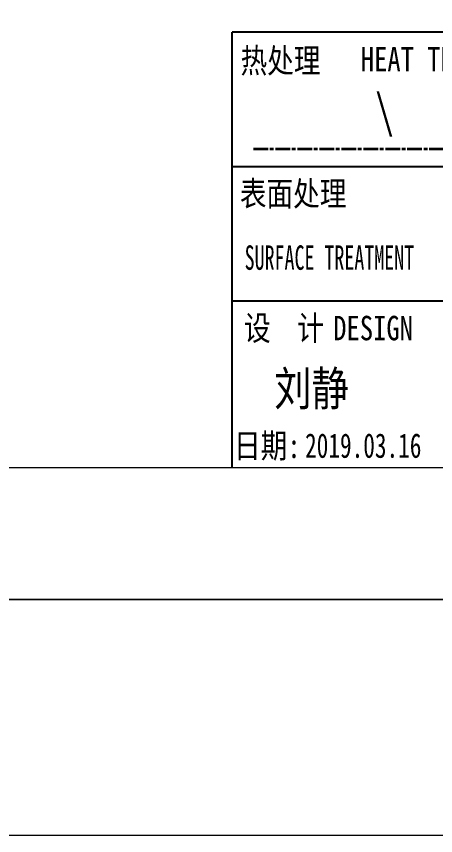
# Model space of a CAD drawing. Header units: millimetres. Extents: x 56439 to 57374, y -28702 to -27698.
# Drawn here: x 56906.5 to 56992.3, y -28701.5 to -28534 of the extents above; entities that cross this region are included whole.
import ezdxf
from ezdxf.enums import TextEntityAlignment as Align

# ---------------------------------------------------------------- set-up
doc = ezdxf.new("R2010")
doc.units = ezdxf.units.MM
doc.header["$LTSCALE"] = 0.5
doc.linetypes.add('AM_ISO08W050x2', pattern=[9, 6, -0.75, 1.5, -0.75])
doc.layers.add('图\\M+19E79\\M+195B6\\M+18E9A', color=7, linetype='Continuous')
for name, color, linetype, lineweight in [('图框', 7, 'Continuous', 18), ('标注线', 3, 'Continuous', 18), ('热处理', 7, 'Continuous', 20), ('粗点划线', 6, 'AM_ISO08W050x2', 35)]:
    doc.layers.add(name, color=color, linetype=linetype, lineweight=lineweight)
doc.layers.add('打印', color=7, linetype='Continuous', lineweight=15, plot=False)
doc.layers.add('打印-禁用', color=7, linetype='Continuous', lineweight=15, plot=False)
doc.styles.add('国标', font='simfang.ttf', dxfattribs={"width": 0.8})

# ---------------------------------------------------------------- blocks, each defined once
blk = doc.blocks.new('GZDEH零件A3图框V01版')
at = {"layer": '图\\M+19E79\\M+195B6\\M+18E9A', "color": 7}
blk.add_line((3272.49, -1788.461), (3092.49, -1788.461), dxfattribs=at)
at = {"layer": '图\\M+19E79\\M+195B6\\M+18E9A', "color": 9}
for p, q in [((3272.49, -1788.461), (3092.49, -1788.461)), ((3181.99, -1802.211), (3092.49, -1802.211)), ((3181.99, -1815.961), (3092.49, -1815.961))]:
    blk.add_line(p, q, dxfattribs=at)
at = {"layer": '图\\M+19E79\\M+195B6\\M+18E9A', "color": 9, "linetype": 'Continuous'}
blk.add_line((3092.49, -1832.961), (3092.49, -1788.461), dxfattribs=at)
at = {"layer": '图框', "linetype": 'Continuous'}
blk.add_line((2882.49, -1832.961), (3272.49, -1832.961), dxfattribs=at)
at = {"layer": '打印-禁用', "linetype": 'Continuous'}
blk.add_line((2857.49, -1846.461), (3277.49, -1846.461), dxfattribs=at)
at = {"layer": '图\\M+19E79\\M+195B6\\M+18E9A', "color": 9, "style": '国标'}
for s, width, p in [('热处理', 0.8, (3093.349, -1792.606)), ('表面处理', 0.8, (3093.275, -1806.208)), ('SURFACE TREATMENT', 0.6, (3093.768, -1812.752)), (' DESIGN', 0.8, (3101.469, -1819.96))]:
    blk.add_text(s, height=2.5, dxfattribs=dict(at, width=width)).set_placement(p)
at = {"layer": '图\\M+19E79\\M+195B6\\M+18E9A', "color": 9, "style": '国标', "width": 0.8}
for s, p in [('HEAT TREAT', (3112.454, -1792.456)), ('设  计', (3097.793, -1819.96)), ('日期:', (3096.088, -1831.999))]:
    blk.add_text(s, height=2.5, dxfattribs=at).set_placement(p, align=Align.CENTER)
blk = doc.blocks.new('DEH A3')
at = {"layer": '图框'}
blk.add_blockref('GZDEH零件A3图框V01版', (-2857.49, 1846.461), dxfattribs=at)

msp = doc.modelspace()

# ---------------------------------------------------------------- linework, layer by layer
at = {"layer": '打印'}
msp.add_lwpolyline([(56480.637, -28059.214), (57320.637, -28059.214), (57320.637, -28653.214), (56480.637, -28653.214)], close=True, dxfattribs=at)
at = {"layer": '标注线'}
msp.add_lwpolyline([(56438.919, -27999.189), (57374.491, -27999.189), (57374.491, -28701.544), (56438.919, -28701.544)], close=True, dxfattribs=at)
at = {"layer": '粗点划线', "linetype": 'AM_ISO08W050x2'}
msp.add_line((56954.986, -28561.071), (57010.708, -28561.071), dxfattribs=at)

# ---------------------------------------------------------------- block references
at = {"layer": '图框', "xscale": 2, "yscale": 2, "zscale": 2}
msp.add_blockref('DEH A3', (56480.637, -28653.214), dxfattribs=at)

# ---------------------------------------------------------------- texts
at = {"layer": '图\\M+19E79\\M+195B6\\M+18E9A', "color": 3, "style": '国标'}
for s, height, width, p in [('刘静', 7, 0.8, (56959.233, -28613.581)), ('2019.03.16', 5, 0.7, (56965.563, -28624.254))]:
    msp.add_text(s, height=height, dxfattribs=dict(at, width=width)).set_placement(p)
at = {"layer": '热处理', "color": 3, "style": '国标', "width": 0.8}
msp.add_text('\\', height=7, dxfattribs=at).set_placement((56981.796, -28556.821), align=Align.CENTER)

doc.saveas('drawing.dxf')
